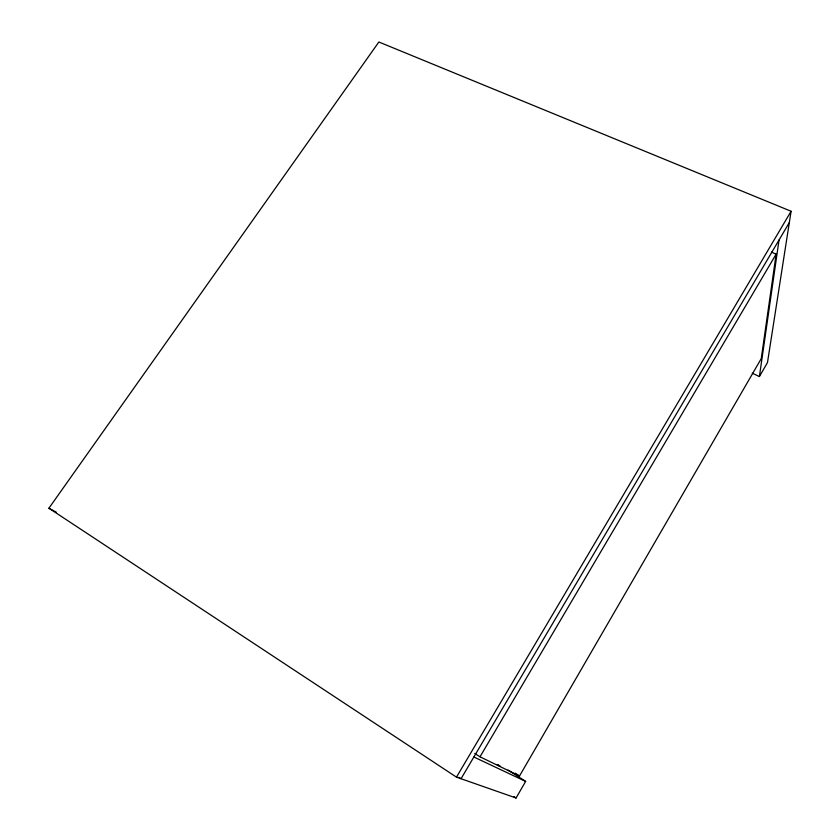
<?xml version="1.0" encoding="UTF-8"?>
<svg xmlns="http://www.w3.org/2000/svg" width="840" height="840" viewBox="0 0 840 840"><rect width="100%" height="100%" fill="white"/><g stroke="black" fill="none" stroke-linecap="round" stroke-linejoin="round"><path stroke-width="1.26" d="M771.456 252.137L776.129 254.132L761.26 358.606L519.509 776.002L480.007 756.808L474.768 753.417M752.294 373.223L759.402 376.541L779.037 239.999M508.064 770.06L525.641 781.41L516.065 798L456.467 777.137L48.909 508.211L378.872 42L791.091 211.26L767.487 362.555L759.402 376.541M480.007 756.808L776.129 254.132M456.467 777.137L791.091 211.26M789.317 222.579L461.034 778.743L458.85 777.304M473.865 757.008L525.641 781.41M497.112 764.715L500.084 766.164L497.879 764.747M48.909 508.211L56.459 512.337M515.13 773.178L519.509 776.002M513.86 796.562L516.065 798"/></g></svg>
